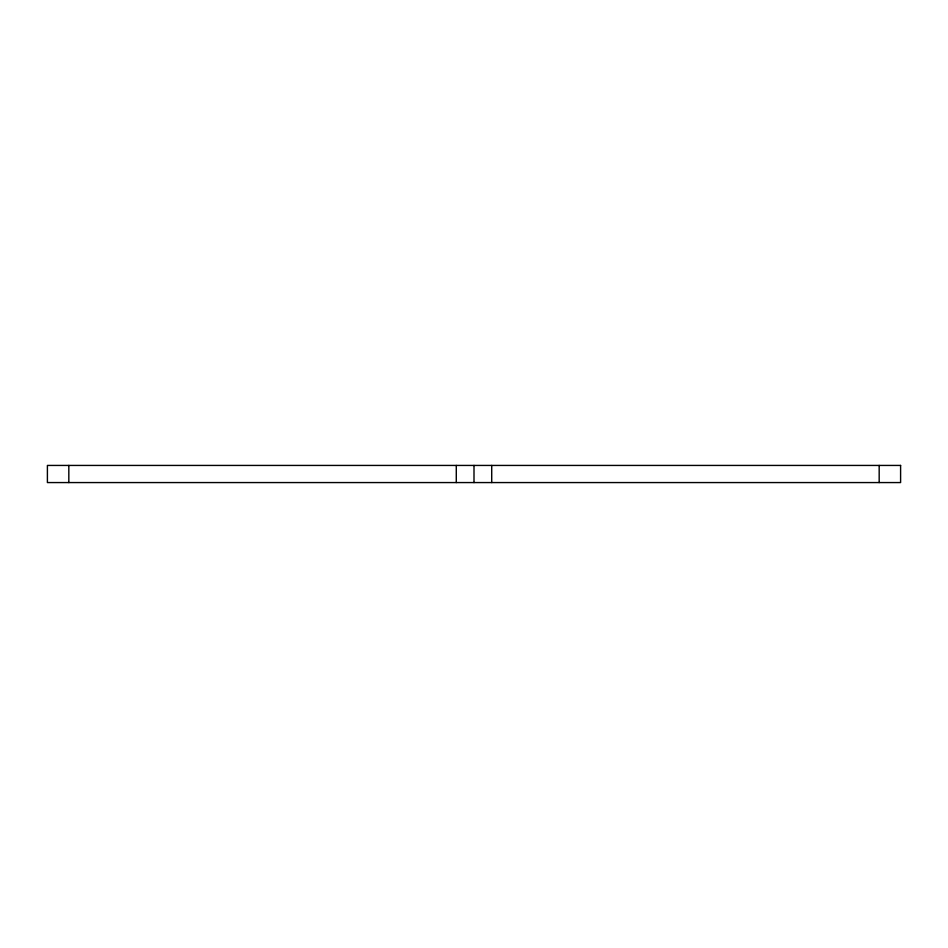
<?xml version="1.0" encoding="UTF-8"?>
<svg xmlns="http://www.w3.org/2000/svg" width="948" height="948" viewBox="0 0 948 948"><rect width="100%" height="100%" fill="white"/><g stroke="black" fill="none" stroke-linecap="round" stroke-linejoin="round"><path stroke-width="1.42" d="M879.175 465.432L879.175 482.568M491.716 465.432L491.716 482.568M474 465.432L474 482.568M456.284 465.432L456.284 482.568M68.825 465.432L68.825 482.568M900.6 465.432L47.4 465.432L47.4 482.568L900.6 482.568L900.6 465.432"/></g></svg>
